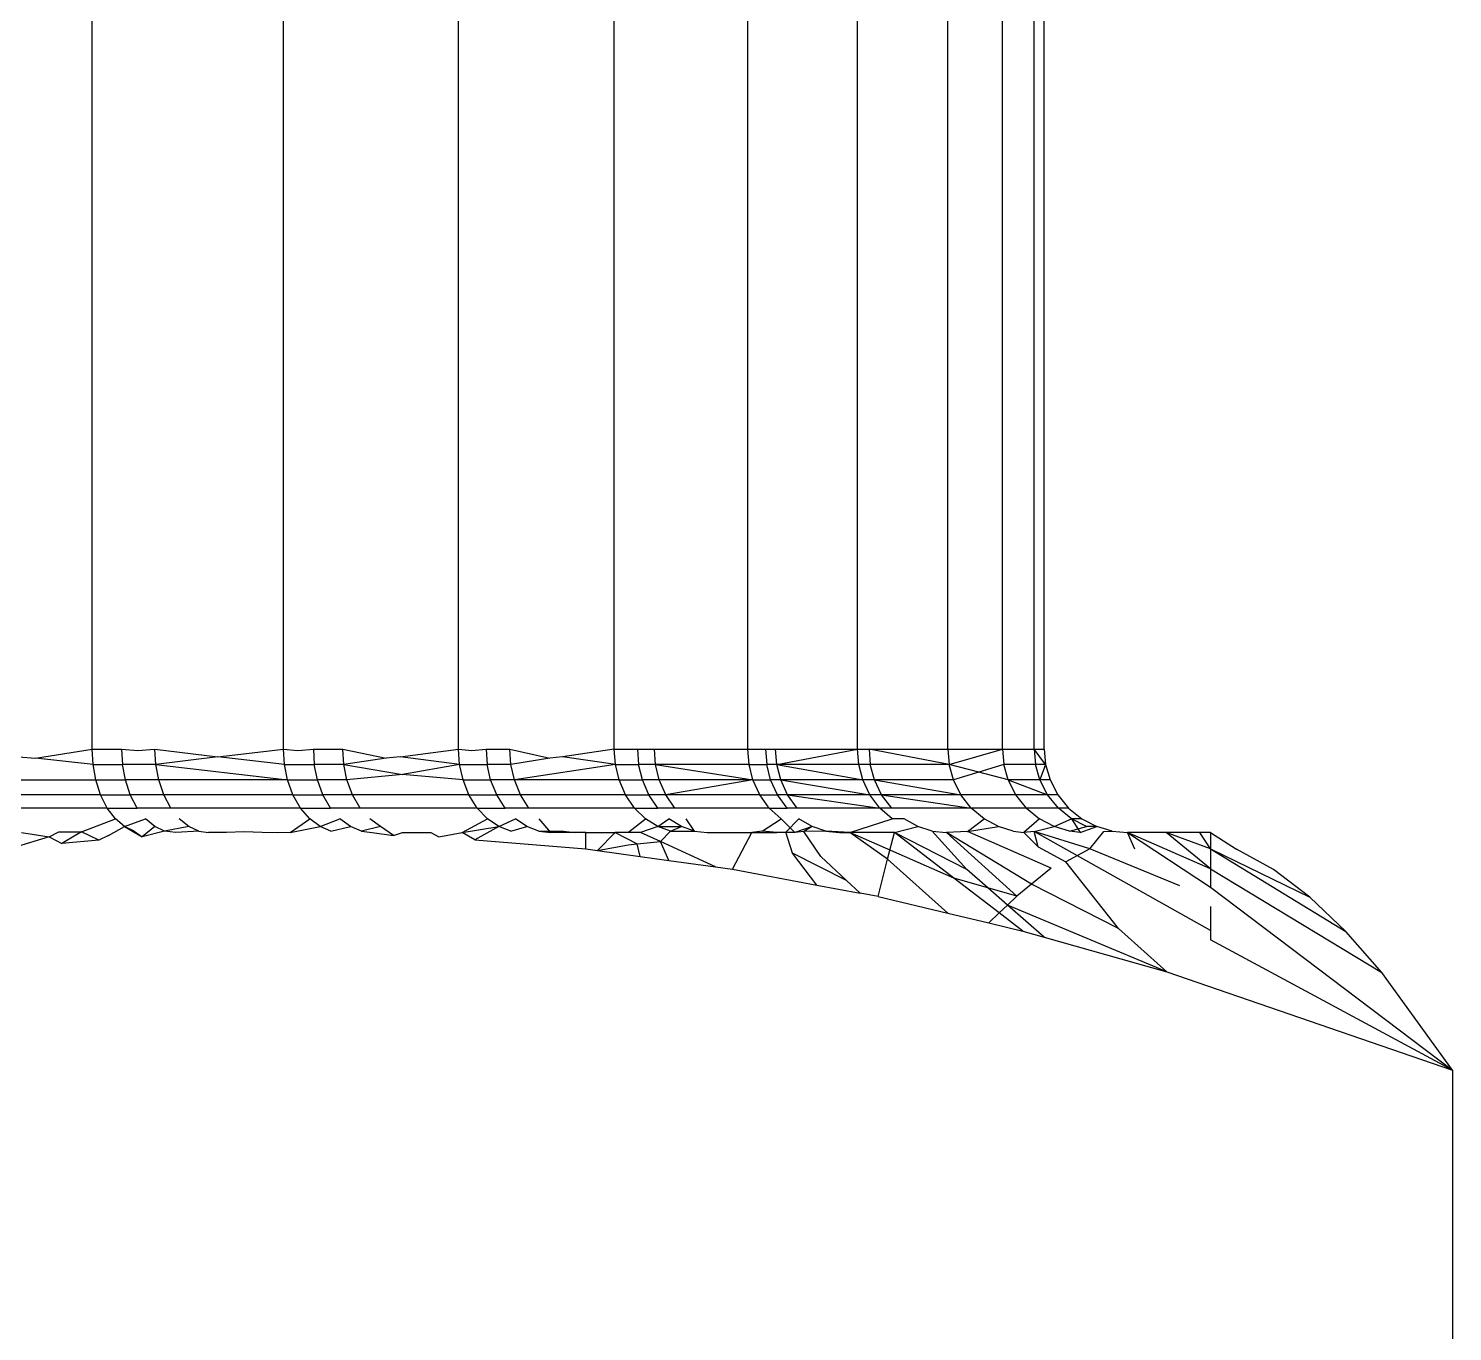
# Model space of a CAD drawing. Header units: millimetres. Extents: x 153 to 4750, y 92 to 3343.
# Drawn here: x 2145.328 to 2149.608, y 1085.116 to 1089.032 of the extents above; entities that cross this region are included whole.
import ezdxf

# ---------------------------------------------------------------- set-up
doc = ezdxf.new("R2010")
doc.units = ezdxf.units.MM

msp = doc.modelspace()

# ---------------------------------------------------------------- linework, layer by layer
for p, q in [((2145.5197, 1086.8656), (2145.5197, 1089.1156)), ((2146.0947, 1086.8656), (2146.0947, 1089.1156)), ((2146.621, 1086.8656), (2146.621, 1089.1156)), ((2147.0889, 1086.8656), (2147.0889, 1089.1156)), ((2147.4904, 1086.8656), (2147.4904, 1089.1156)), ((2147.8196, 1086.8656), (2147.8196, 1089.1156)), ((2148.0917, 1086.8656), (2148.0917, 1089.1156)), ((2148.256, 1086.8656), (2148.256, 1089.1156)), ((2148.3508, 1086.8656), (2148.3508, 1089.1156)), ((2148.3812, 1086.8656), (2148.3812, 1089.1156)), ((2145.3497, 1086.8391), (2145.5197, 1086.8656)), ((2145.5223, 1086.8201), (2145.5197, 1086.8656)), ((2145.5197, 1086.8656), (2145.6084, 1086.8656)), ((2145.6084, 1086.8656), (2145.611, 1086.8201)), ((2145.6084, 1086.8656), (2145.657, 1086.8618)), ((2145.657, 1086.8618), (2145.7086, 1086.8656)), ((2145.7114, 1086.8201), (2145.7086, 1086.8656)), ((2145.7086, 1086.8656), (2145.8978, 1086.8429)), ((2145.8978, 1086.8429), (2146.0947, 1086.8656)), ((2146.0976, 1086.8201), (2146.0947, 1086.8656)), ((2146.0947, 1086.8656), (2146.1378, 1086.8619)), ((2146.1378, 1086.8619), (2146.1845, 1086.8656)), ((2146.1845, 1086.8656), (2146.1874, 1086.8201)), ((2146.1845, 1086.8656), (2146.2727, 1086.8656)), ((2146.2758, 1086.8201), (2146.2727, 1086.8656)), ((2146.2727, 1086.8656), (2146.4031, 1086.8391)), ((2146.4457, 1086.8428), (2146.621, 1086.8656)), ((2146.6242, 1086.8201), (2146.621, 1086.8656)), ((2146.621, 1086.8656), (2146.6606, 1086.8618)), ((2146.6606, 1086.8618), (2146.7039, 1086.8656)), ((2146.7039, 1086.8656), (2146.7071, 1086.8201)), ((2146.7039, 1086.8656), (2146.7748, 1086.8656)), ((2146.7781, 1086.8201), (2146.7748, 1086.8656)), ((2146.7748, 1086.8656), (2146.8956, 1086.8391)), ((2147.0889, 1086.8656), (2146.9329, 1086.8429)), ((2147.0924, 1086.8201), (2147.0889, 1086.8656)), ((2147.0889, 1086.8656), (2147.1587, 1086.8656)), ((2147.1587, 1086.8656), (2147.1622, 1086.8201)), ((2147.1587, 1086.8656), (2147.2094, 1086.8656)), ((2147.2129, 1086.8201), (2147.2094, 1086.8656)), ((2147.2094, 1086.8656), (2147.4904, 1086.8656)), ((2147.494, 1086.8201), (2147.4904, 1086.8656)), ((2147.4904, 1086.8656), (2147.5433, 1086.8656)), ((2147.5433, 1086.8656), (2147.547, 1086.8201)), ((2147.5433, 1086.8656), (2147.5736, 1086.8656)), ((2147.5773, 1086.8201), (2147.5736, 1086.8656)), ((2147.5736, 1086.8656), (2147.8196, 1086.8656)), ((2147.5773, 1086.8201), (2147.8196, 1086.8656)), ((2147.8235, 1086.8201), (2147.8196, 1086.8656)), ((2147.8196, 1086.8656), (2147.8546, 1086.8656)), ((2147.8546, 1086.8656), (2147.8585, 1086.8201)), ((2147.8546, 1086.8656), (2148.0917, 1086.8656)), ((2148.0957, 1086.8201), (2147.8546, 1086.8656)), ((2148.0917, 1086.8656), (2148.0957, 1086.8201)), ((2148.0917, 1086.8656), (2148.256, 1086.8656)), ((2148.0957, 1086.8201), (2148.256, 1086.8656)), ((2148.256, 1086.8656), (2148.2601, 1086.8201)), ((2148.256, 1086.8656), (2148.3508, 1086.8656)), ((2148.3508, 1086.8656), (2148.3812, 1086.8656)), ((2148.3508, 1086.8656), (2148.355, 1086.8201)), ((2148.3854, 1086.8201), (2148.3508, 1086.8656)), ((2148.3812, 1086.8656), (2148.3854, 1086.8201)), ((2145.2981, 1086.8428), (2145.3497, 1086.8391)), ((2145.5223, 1086.8201), (2145.3497, 1086.8391)), ((2145.5305, 1086.7736), (2145.5223, 1086.8201)), ((2145.5223, 1086.8201), (2145.611, 1086.8201)), ((2145.6195, 1086.7736), (2145.611, 1086.8201)), ((2145.7114, 1086.8201), (2145.611, 1086.8201)), ((2145.8978, 1086.8429), (2145.7114, 1086.8201)), ((2145.72, 1086.7736), (2145.7114, 1086.8201)), ((2145.7114, 1086.8201), (2146.1069, 1086.7736)), ((2146.0976, 1086.8201), (2145.8978, 1086.8429)), ((2146.1069, 1086.7736), (2146.0976, 1086.8201)), ((2146.0976, 1086.8201), (2146.1874, 1086.8201)), ((2146.1969, 1086.7736), (2146.1874, 1086.8201)), ((2146.2758, 1086.8201), (2146.1874, 1086.8201)), ((2146.4031, 1086.8391), (2146.2758, 1086.8201)), ((2146.2854, 1086.7736), (2146.2758, 1086.8201)), ((2146.2758, 1086.8201), (2146.4524, 1086.7894)), ((2146.4457, 1086.8428), (2146.4031, 1086.8391)), ((2146.6242, 1086.8201), (2146.4457, 1086.8428)), ((2146.6242, 1086.8201), (2146.4524, 1086.7894)), ((2146.6344, 1086.7736), (2146.6242, 1086.8201)), ((2146.6242, 1086.8201), (2146.7071, 1086.8201)), ((2146.7174, 1086.7736), (2146.7071, 1086.8201)), ((2146.7781, 1086.8201), (2146.7071, 1086.8201)), ((2146.8956, 1086.8391), (2146.7781, 1086.8201)), ((2146.7886, 1086.7736), (2146.7781, 1086.8201)), ((2147.0924, 1086.8201), (2146.7886, 1086.7736)), ((2146.9329, 1086.8429), (2146.8956, 1086.8391)), ((2147.0924, 1086.8201), (2146.9329, 1086.8429)), ((2147.1034, 1086.7736), (2147.0924, 1086.8201)), ((2147.0924, 1086.8201), (2147.1622, 1086.8201)), ((2147.1734, 1086.7736), (2147.1622, 1086.8201)), ((2147.2129, 1086.8201), (2147.1622, 1086.8201)), ((2147.2242, 1086.7736), (2147.2129, 1086.8201)), ((2147.494, 1086.8201), (2147.2129, 1086.8201)), ((2147.2129, 1086.8201), (2147.5059, 1086.7736)), ((2147.5059, 1086.7736), (2147.494, 1086.8201)), ((2147.494, 1086.8201), (2147.547, 1086.8201)), ((2147.5589, 1086.7736), (2147.547, 1086.8201)), ((2147.5773, 1086.8201), (2147.547, 1086.8201)), ((2147.5893, 1086.7736), (2147.5773, 1086.8201)), ((2147.8235, 1086.8201), (2147.5773, 1086.8201)), ((2147.5773, 1086.8201), (2147.8358, 1086.7736)), ((2147.8358, 1086.7736), (2147.8235, 1086.8201)), ((2147.8585, 1086.8201), (2147.8235, 1086.8201)), ((2148.0957, 1086.8201), (2147.8585, 1086.8201)), ((2147.8709, 1086.7736), (2147.8585, 1086.8201)), ((2148.1086, 1086.7736), (2148.0957, 1086.8201)), ((2148.1844, 1086.7969), (2148.0957, 1086.8201)), ((2148.2601, 1086.8201), (2148.1844, 1086.7969)), ((2148.355, 1086.8201), (2148.2601, 1086.8201)), ((2148.2732, 1086.7736), (2148.2601, 1086.8201)), ((2148.3854, 1086.8201), (2148.355, 1086.8201)), ((2148.3683, 1086.7736), (2148.355, 1086.8201)), ((2148.3854, 1086.8201), (2148.3683, 1086.7736)), ((2148.3854, 1086.8201), (2148.3987, 1086.7736)), ((2145.0999, 1086.7736), (2145.5305, 1086.7736)), ((2145.5449, 1086.7288), (2145.5305, 1086.7736)), ((2145.5305, 1086.7736), (2145.6195, 1086.7736)), ((2145.6341, 1086.7288), (2145.6195, 1086.7736)), ((2145.72, 1086.7736), (2145.6195, 1086.7736)), ((2145.7349, 1086.7288), (2145.72, 1086.7736)), ((2146.1069, 1086.7736), (2145.72, 1086.7736)), ((2146.1231, 1086.7288), (2146.1069, 1086.7736)), ((2146.1069, 1086.7736), (2146.1969, 1086.7736)), ((2146.2133, 1086.7288), (2146.1969, 1086.7736)), ((2146.2854, 1086.7736), (2146.1969, 1086.7736)), ((2146.4524, 1086.7894), (2146.2854, 1086.7736)), ((2146.302, 1086.7288), (2146.2854, 1086.7736)), ((2146.6344, 1086.7736), (2146.4524, 1086.7894)), ((2146.6522, 1086.7288), (2146.6344, 1086.7736)), ((2146.6344, 1086.7736), (2146.7174, 1086.7736)), ((2146.7355, 1086.7288), (2146.7174, 1086.7736)), ((2146.7886, 1086.7736), (2146.7174, 1086.7736)), ((2146.8068, 1086.7288), (2146.7886, 1086.7736)), ((2147.1034, 1086.7736), (2146.7886, 1086.7736)), ((2147.1226, 1086.7288), (2147.1034, 1086.7736)), ((2147.1034, 1086.7736), (2147.1734, 1086.7736)), ((2147.1928, 1086.7288), (2147.1734, 1086.7736)), ((2147.2242, 1086.7736), (2147.1734, 1086.7736)), ((2147.2438, 1086.7288), (2147.2242, 1086.7736)), ((2147.5059, 1086.7736), (2147.2242, 1086.7736)), ((2147.5059, 1086.7736), (2147.2438, 1086.7288)), ((2147.5263, 1086.7288), (2147.5059, 1086.7736)), ((2147.5059, 1086.7736), (2147.5589, 1086.7736)), ((2147.5795, 1086.7288), (2147.5589, 1086.7736)), ((2147.5893, 1086.7736), (2147.5589, 1086.7736)), ((2147.6099, 1086.7288), (2147.5893, 1086.7736)), ((2147.8358, 1086.7736), (2147.5893, 1086.7736)), ((2147.5893, 1086.7736), (2147.8574, 1086.7288)), ((2147.8574, 1086.7288), (2147.8358, 1086.7736)), ((2147.8709, 1086.7736), (2147.8358, 1086.7736)), ((2148.1086, 1086.7736), (2147.8709, 1086.7736)), ((2147.8925, 1086.7288), (2147.8709, 1086.7736)), ((2147.8709, 1086.7736), (2148.1309, 1086.7288)), ((2148.1844, 1086.7969), (2148.1086, 1086.7736)), ((2148.1309, 1086.7288), (2148.1086, 1086.7736)), ((2148.2732, 1086.7736), (2148.1844, 1086.7969)), ((2148.3683, 1086.7736), (2148.2732, 1086.7736)), ((2148.296, 1086.7288), (2148.2732, 1086.7736)), ((2148.2732, 1086.7736), (2148.3914, 1086.7288)), ((2148.3987, 1086.7736), (2148.3683, 1086.7736)), ((2148.3914, 1086.7288), (2148.3683, 1086.7736)), ((2148.3987, 1086.7736), (2148.4219, 1086.7288)), ((2145.5449, 1086.7288), (2145.1129, 1086.7288)), ((2145.565, 1086.6888), (2145.5449, 1086.7288)), ((2145.5449, 1086.7288), (2145.6341, 1086.7288)), ((2145.6546, 1086.6888), (2145.6341, 1086.7288)), ((2145.7349, 1086.7288), (2145.6341, 1086.7288)), ((2145.7558, 1086.6888), (2145.7349, 1086.7288)), ((2146.1231, 1086.7288), (2145.7349, 1086.7288)), ((2146.1456, 1086.6888), (2146.1231, 1086.7288)), ((2146.1231, 1086.7288), (2146.2133, 1086.7288)), ((2146.2363, 1086.6888), (2146.2133, 1086.7288)), ((2146.302, 1086.7288), (2146.2133, 1086.7288)), ((2146.3254, 1086.6888), (2146.302, 1086.7288)), ((2146.6522, 1086.7288), (2146.302, 1086.7288)), ((2146.6771, 1086.6888), (2146.6522, 1086.7288)), ((2146.6522, 1086.7288), (2146.7355, 1086.7288)), ((2146.7607, 1086.6888), (2146.7355, 1086.7288)), ((2146.8068, 1086.7288), (2146.7355, 1086.7288)), ((2146.8323, 1086.6888), (2146.8068, 1086.7288)), ((2147.1226, 1086.7288), (2146.8068, 1086.7288)), ((2147.1495, 1086.6888), (2147.1226, 1086.7288)), ((2147.1226, 1086.7288), (2147.1928, 1086.7288)), ((2147.2199, 1086.6888), (2147.1928, 1086.7288)), ((2147.2438, 1086.7288), (2147.1928, 1086.7288)), ((2147.2712, 1086.6888), (2147.2438, 1086.7288)), ((2147.5263, 1086.7288), (2147.2438, 1086.7288)), ((2147.5549, 1086.6888), (2147.5263, 1086.7288)), ((2147.5263, 1086.7288), (2147.5795, 1086.7288)), ((2147.6083, 1086.6888), (2147.5795, 1086.7288)), ((2147.6099, 1086.7288), (2147.5795, 1086.7288)), ((2147.6389, 1086.6888), (2147.6099, 1086.7288)), ((2147.8574, 1086.7288), (2147.6099, 1086.7288)), ((2147.6099, 1086.7288), (2147.8873, 1086.6888)), ((2147.8873, 1086.6888), (2147.8574, 1086.7288)), ((2147.8925, 1086.7288), (2147.8574, 1086.7288)), ((2148.1309, 1086.7288), (2147.8925, 1086.7288)), ((2147.9227, 1086.6888), (2147.8925, 1086.7288)), ((2147.8925, 1086.7288), (2148.1621, 1086.6888)), ((2148.296, 1086.7288), (2148.1309, 1086.7288)), ((2148.1621, 1086.6888), (2148.1309, 1086.7288)), ((2148.3914, 1086.7288), (2148.296, 1086.7288)), ((2148.328, 1086.6888), (2148.296, 1086.7288)), ((2148.4219, 1086.7288), (2148.3914, 1086.7288)), ((2148.4238, 1086.6888), (2148.3914, 1086.7288)), ((2148.4219, 1086.7288), (2148.4544, 1086.6888)), ((2145.565, 1086.6888), (2145.1312, 1086.6888)), ((2145.5897, 1086.6564), (2145.565, 1086.6888)), ((2145.565, 1086.6888), (2145.6546, 1086.6888)), ((2145.7558, 1086.6888), (2145.6546, 1086.6888)), ((2146.1456, 1086.6888), (2145.7558, 1086.6888)), ((2146.1735, 1086.6564), (2146.1456, 1086.6888)), ((2146.1456, 1086.6888), (2146.2363, 1086.6888)), ((2146.3254, 1086.6888), (2146.2363, 1086.6888)), ((2146.6771, 1086.6888), (2146.3254, 1086.6888)), ((2146.7077, 1086.6564), (2146.6771, 1086.6888)), ((2146.6771, 1086.6888), (2146.7607, 1086.6888)), ((2146.8323, 1086.6888), (2146.7607, 1086.6888)), ((2147.1495, 1086.6888), (2146.8323, 1086.6888)), ((2147.1826, 1086.6564), (2147.1495, 1086.6888)), ((2147.1495, 1086.6888), (2147.2199, 1086.6888)), ((2147.2712, 1086.6888), (2147.2199, 1086.6888)), ((2147.5549, 1086.6888), (2147.2712, 1086.6888)), ((2147.5902, 1086.6564), (2147.5549, 1086.6888)), ((2147.5549, 1086.6888), (2147.6083, 1086.6888)), ((2147.6389, 1086.6888), (2147.6083, 1086.6888)), ((2147.8873, 1086.6888), (2147.6389, 1086.6888)), ((2147.9243, 1086.6564), (2147.8873, 1086.6888)), ((2147.9227, 1086.6888), (2147.8873, 1086.6888)), ((2148.1621, 1086.6888), (2147.9227, 1086.6888)), ((2148.328, 1086.6888), (2148.1621, 1086.6888)), ((2148.2005, 1086.6564), (2148.1621, 1086.6888)), ((2148.4238, 1086.6888), (2148.328, 1086.6888)), ((2148.328, 1086.6888), (2148.3673, 1086.6564)), ((2148.4544, 1086.6888), (2148.4238, 1086.6888)), ((2148.4636, 1086.6564), (2148.4238, 1086.6888)), ((2148.4544, 1086.6888), (2148.4944, 1086.6564)), ((2145.4879, 1086.6174), (2145.5897, 1086.6564)), ((2145.6174, 1086.6331), (2145.5897, 1086.6564)), ((2145.6174, 1086.6331), (2145.6798, 1086.6564)), ((2145.708, 1086.6331), (2145.6798, 1086.6564)), ((2145.8103, 1086.6331), (2145.7815, 1086.6564)), ((2146.1152, 1086.6156), (2146.1735, 1086.6564)), ((2146.2046, 1086.6331), (2146.1735, 1086.6564)), ((2146.2046, 1086.6331), (2146.2646, 1086.6564)), ((2146.2962, 1086.6331), (2146.2646, 1086.6564)), ((2146.3863, 1086.6331), (2146.3541, 1086.6564)), ((2146.6322, 1086.6156), (2146.7077, 1086.6564)), ((2146.7419, 1086.6331), (2146.7077, 1086.6564)), ((2146.7419, 1086.6331), (2146.7918, 1086.6564)), ((2146.8265, 1086.6331), (2146.7918, 1086.6564)), ((2146.898, 1086.6156), (2146.8637, 1086.6564)), ((2147.1328, 1086.6179), (2147.1826, 1086.6564)), ((2147.2197, 1086.6331), (2147.1826, 1086.6564)), ((2147.2197, 1086.6331), (2147.2534, 1086.6564)), ((2147.2909, 1086.6331), (2147.2534, 1086.6564)), ((2147.3299, 1086.6198), (2147.3049, 1086.6564)), ((2147.5333, 1086.6198), (2147.5902, 1086.6564)), ((2147.6313, 1086.6156), (2147.5902, 1086.6564)), ((2147.6046, 1086.6167), (2147.6439, 1086.6564)), ((2147.6836, 1086.6331), (2147.6439, 1086.6564)), ((2147.7967, 1086.6156), (2147.9243, 1086.6564)), ((2147.9598, 1086.6564), (2147.9243, 1086.6564)), ((2148.0015, 1086.6331), (2147.9598, 1086.6564)), ((2148.1506, 1086.6182), (2148.2005, 1086.6564)), ((2148.2436, 1086.6331), (2148.2005, 1086.6564)), ((2148.3673, 1086.6564), (2148.3195, 1086.6156)), ((2148.4113, 1086.6331), (2148.3673, 1086.6564)), ((2148.4113, 1086.6331), (2148.4636, 1086.6564)), ((2148.5082, 1086.6331), (2148.4636, 1086.6564)), ((2148.4944, 1086.6564), (2148.4636, 1086.6564)), ((2148.4636, 1086.6564), (2148.4891, 1086.6156)), ((2148.4944, 1086.6564), (2148.5392, 1086.6331)), ((2145.3908, 1086.603), (2145.2855, 1086.5708)), ((2145.307, 1086.6156), (2145.3908, 1086.603)), ((2145.3908, 1086.603), (2145.4193, 1086.6178)), ((2145.3908, 1086.603), (2145.4282, 1086.5828)), ((2145.4193, 1086.6178), (2145.4879, 1086.6174)), ((2145.4879, 1086.6174), (2145.4282, 1086.5828)), ((2145.5399, 1086.5921), (2145.4282, 1086.5828)), ((2145.5399, 1086.5921), (2145.4879, 1086.6174)), ((2145.569, 1086.6065), (2145.5399, 1086.5921)), ((2145.569, 1086.6065), (2145.6174, 1086.6331)), ((2145.6462, 1086.6198), (2145.6174, 1086.6331)), ((2145.6174, 1086.6331), (2145.6702, 1086.603)), ((2145.6462, 1086.6198), (2145.6702, 1086.603)), ((2145.708, 1086.6331), (2145.6702, 1086.603)), ((2145.7373, 1086.6198), (2145.6702, 1086.603)), ((2145.7373, 1086.6198), (2145.708, 1086.6331)), ((2145.8103, 1086.6331), (2145.7373, 1086.6198)), ((2145.7715, 1086.6156), (2145.7373, 1086.6198)), ((2145.8403, 1086.6198), (2145.7715, 1086.6156)), ((2145.8403, 1086.6198), (2145.8103, 1086.6331)), ((2145.8403, 1086.6198), (2145.8696, 1086.6156)), ((2145.9236, 1086.6156), (2145.8696, 1086.6156)), ((2145.9764, 1086.6171), (2145.9236, 1086.6156)), ((2146.0305, 1086.6156), (2145.9764, 1086.6171)), ((2146.0777, 1086.6145), (2146.0305, 1086.6156)), ((2146.1152, 1086.6156), (2146.0777, 1086.6145)), ((2146.1152, 1086.6156), (2146.2046, 1086.6331)), ((2146.237, 1086.6198), (2146.2046, 1086.6331)), ((2146.237, 1086.6198), (2146.2962, 1086.6331)), ((2146.3291, 1086.6198), (2146.2962, 1086.6331)), ((2146.3863, 1086.6331), (2146.3291, 1086.6198)), ((2146.3291, 1086.6198), (2146.3612, 1086.6156)), ((2146.3612, 1086.6156), (2146.4254, 1086.6069)), ((2146.4254, 1086.6069), (2146.3863, 1086.6331)), ((2146.4254, 1086.6069), (2146.4525, 1086.6156)), ((2146.4525, 1086.6156), (2146.5381, 1086.6156)), ((2146.5381, 1086.6156), (2146.562, 1086.6029)), ((2146.562, 1086.6029), (2146.6322, 1086.6156)), ((2146.6322, 1086.6156), (2146.7419, 1086.6331)), ((2146.6697, 1086.5939), (2146.6322, 1086.6156)), ((2146.7419, 1086.6331), (2146.6697, 1086.5939)), ((2146.6697, 1086.5939), (2147.0039, 1086.566)), ((2146.7776, 1086.6198), (2146.7419, 1086.6331)), ((2146.7776, 1086.6198), (2146.8265, 1086.6331)), ((2146.8626, 1086.6198), (2146.8265, 1086.6331)), ((2146.8626, 1086.6198), (2146.898, 1086.6156)), ((2146.8626, 1086.6198), (2146.9355, 1086.6198)), ((2146.9355, 1086.6198), (2146.898, 1086.6156)), ((2146.9713, 1086.6156), (2146.898, 1086.6156)), ((2146.9355, 1086.6198), (2146.9713, 1086.6156)), ((2147.0037, 1086.6156), (2146.9713, 1086.6156)), ((2147.0039, 1086.566), (2147.0037, 1086.6156)), ((2147.0037, 1086.6156), (2147.0921, 1086.6156)), ((2147.0921, 1086.6156), (2147.0383, 1086.5613)), ((2147.0921, 1086.6156), (2147.1328, 1086.6179)), ((2147.1677, 1086.6156), (2147.0921, 1086.6156)), ((2147.0921, 1086.6156), (2147.1579, 1086.5813)), ((2147.2197, 1086.6331), (2147.1677, 1086.6156)), ((2147.2275, 1086.5882), (2147.1677, 1086.6156)), ((2147.2582, 1086.6198), (2147.2197, 1086.6331)), ((2147.2197, 1086.6331), (2147.2909, 1086.6331)), ((2147.2275, 1086.5882), (2147.2582, 1086.6198)), ((2147.2582, 1086.6198), (2147.2909, 1086.6331)), ((2147.2582, 1086.6198), (2147.3299, 1086.6198)), ((2147.3299, 1086.6198), (2147.2909, 1086.6331)), ((2147.3299, 1086.6198), (2147.3679, 1086.6156)), ((2147.3679, 1086.6156), (2147.5027, 1086.6156)), ((2147.4443, 1086.5054), (2147.5027, 1086.6156)), ((2147.5333, 1086.6198), (2147.5027, 1086.6156)), ((2147.5027, 1086.6156), (2147.5771, 1086.6156)), ((2147.5771, 1086.6156), (2147.5333, 1086.6198)), ((2147.6046, 1086.6167), (2147.5771, 1086.6156)), ((2147.6313, 1086.6156), (2147.5771, 1086.6156)), ((2147.6242, 1086.5538), (2147.6046, 1086.6167)), ((2147.6313, 1086.6156), (2147.6046, 1086.6167)), ((2147.6836, 1086.6331), (2147.6313, 1086.6156)), ((2147.6584, 1086.619), (2147.6313, 1086.6156)), ((2147.6836, 1086.6331), (2147.6584, 1086.619)), ((2147.725, 1086.6198), (2147.6584, 1086.619)), ((2147.7094, 1086.5431), (2147.6584, 1086.619)), ((2147.725, 1086.6198), (2147.6836, 1086.6331)), ((2147.725, 1086.6198), (2147.7654, 1086.6156)), ((2147.7967, 1086.6156), (2147.725, 1086.6198)), ((2147.7654, 1086.6156), (2147.7967, 1086.6156)), ((2147.931, 1086.6156), (2147.7967, 1086.6156)), ((2148.1094, 1086.4786), (2147.7967, 1086.6156)), ((2147.9106, 1086.5356), (2147.7967, 1086.6156)), ((2147.9106, 1086.5356), (2147.931, 1086.6156)), ((2147.931, 1086.6156), (2148.0015, 1086.6331)), ((2148.1094, 1086.4786), (2147.931, 1086.6156)), ((2148.1489, 1086.5041), (2147.931, 1086.6156)), ((2148.0447, 1086.6198), (2148.0015, 1086.6331)), ((2148.0447, 1086.6198), (2148.0871, 1086.6156)), ((2148.1489, 1086.5041), (2148.0447, 1086.6198)), ((2148.1506, 1086.6182), (2148.0871, 1086.6156)), ((2148.2993, 1086.4242), (2148.0871, 1086.6156)), ((2148.3427, 1086.4598), (2148.0871, 1086.6156)), ((2148.1506, 1086.6182), (2148.2436, 1086.6331)), ((2148.4018, 1086.5084), (2148.1506, 1086.6182)), ((2148.2883, 1086.6198), (2148.2436, 1086.6331)), ((2148.2883, 1086.6198), (2148.3195, 1086.6156)), ((2148.3505, 1086.6185), (2148.3195, 1086.6156)), ((2148.3626, 1086.5723), (2148.3195, 1086.6156)), ((2148.3505, 1086.6185), (2148.4113, 1086.6331)), ((2148.8812, 1086.3205), (2148.3505, 1086.6185)), ((2148.5179, 1086.5665), (2148.3505, 1086.6185)), ((2148.3626, 1086.5723), (2148.3505, 1086.6185)), ((2148.4571, 1086.6198), (2148.4113, 1086.6331)), ((2148.4571, 1086.6198), (2148.5082, 1086.6331)), ((2148.4891, 1086.6156), (2148.4571, 1086.6198)), ((2148.4891, 1086.6156), (2148.5392, 1086.6331)), ((2148.5392, 1086.6331), (2148.5082, 1086.6331)), ((2148.5179, 1086.5665), (2148.5603, 1086.6187)), ((2148.5857, 1086.6198), (2148.5392, 1086.6331)), ((2148.5603, 1086.6187), (2148.5857, 1086.6198)), ((2148.5857, 1086.6198), (2148.6312, 1086.6156)), ((2148.7476, 1086.6156), (2148.6312, 1086.6156)), ((2148.8812, 1086.5065), (2148.6312, 1086.6156)), ((2148.6537, 1086.5652), (2148.6312, 1086.6156)), ((2148.6312, 1086.6156), (2148.8812, 1086.4517)), ((2148.8488, 1086.6156), (2148.7476, 1086.6156)), ((2148.8812, 1086.5665), (2148.7476, 1086.6156)), ((2148.8812, 1086.5065), (2148.7476, 1086.6156)), ((2148.8812, 1086.6156), (2148.8488, 1086.6156)), ((2148.8812, 1086.5665), (2148.8488, 1086.6156)), ((2148.8812, 1086.6156), (2148.8812, 1086.5665)), ((2148.8812, 1086.6156), (2148.9595, 1086.5654)), ((2147.0039, 1086.566), (2147.0383, 1086.5613)), ((2147.0383, 1086.5613), (2147.1306, 1086.5786)), ((2147.0383, 1086.5613), (2147.167, 1086.5436)), ((2147.1306, 1086.5786), (2147.1579, 1086.5813)), ((2147.1579, 1086.5813), (2147.2275, 1086.5882)), ((2147.167, 1086.5436), (2147.1579, 1086.5813)), ((2147.393, 1086.5125), (2147.2275, 1086.5882)), ((2147.2532, 1086.5317), (2147.2275, 1086.5882)), ((2147.6975, 1086.4576), (2147.6242, 1086.5538)), ((2147.7873, 1086.4708), (2147.6242, 1086.5538)), ((2148.3626, 1086.5723), (2148.4462, 1086.5272)), ((2148.5179, 1086.5665), (2148.4462, 1086.5272)), ((2148.7891, 1086.4556), (2148.5179, 1086.5665)), ((2148.8812, 1086.5665), (2148.8812, 1086.5065)), ((2148.8812, 1086.5665), (2149.1796, 1086.4214)), ((2148.8812, 1086.5665), (2149.2881, 1086.3176)), ((2149.07, 1086.5045), (2148.9595, 1086.5654)), ((2147.167, 1086.5436), (2147.2532, 1086.5317)), ((2147.2532, 1086.5317), (2147.393, 1086.5125)), ((2147.393, 1086.5125), (2147.4443, 1086.5054)), ((2147.7873, 1086.4708), (2147.7094, 1086.5431)), ((2147.8818, 1086.4227), (2147.9106, 1086.5356)), ((2148.091, 1086.373), (2147.9106, 1086.5356)), ((2148.4018, 1086.5084), (2148.3427, 1086.4598)), ((2148.6042, 1086.327), (2148.4462, 1086.5272)), ((2148.8812, 1086.5065), (2148.8812, 1086.4517)), ((2148.8812, 1086.5065), (2149.3957, 1086.1951)), ((2147.4443, 1086.5054), (2147.6975, 1086.4576)), ((2147.8282, 1086.4328), (2147.7873, 1086.4708)), ((2148.2462, 1086.3736), (2148.1094, 1086.4786)), ((2148.2115, 1086.4493), (2148.1094, 1086.4786)), ((2148.2115, 1086.4493), (2148.1489, 1086.5041)), ((2149.1796, 1086.4214), (2149.07, 1086.5045)), ((2147.6975, 1086.4576), (2147.8282, 1086.4328)), ((2147.8818, 1086.4227), (2147.8282, 1086.4328)), ((2147.8818, 1086.4227), (2148.091, 1086.373)), ((2148.271, 1086.3972), (2148.2115, 1086.4493)), ((2148.2993, 1086.4242), (2148.2115, 1086.4493)), ((2148.2993, 1086.4242), (2148.271, 1086.3972)), ((2148.3427, 1086.4598), (2148.2993, 1086.4242)), ((2148.6042, 1086.327), (2148.3427, 1086.4598)), ((2148.8812, 1086.4517), (2149.6083, 1085.9011)), ((2149.2881, 1086.3176), (2149.1796, 1086.4214)), ((2148.271, 1086.3972), (2148.2462, 1086.3736)), ((2148.3807, 1086.3012), (2148.271, 1086.3972)), ((2148.7495, 1086.1968), (2148.271, 1086.3972)), ((2148.8812, 1086.3932), (2148.8812, 1086.3205)), ((2148.091, 1086.373), (2148.2147, 1086.3436)), ((2148.2462, 1086.3736), (2148.2147, 1086.3436)), ((2148.2147, 1086.3436), (2148.3169, 1086.3193)), ((2148.3169, 1086.3193), (2148.2462, 1086.3736)), ((2148.3169, 1086.3193), (2148.3807, 1086.3012)), ((2148.3807, 1086.3012), (2148.7495, 1086.1968)), ((2148.7495, 1086.1968), (2148.6042, 1086.327)), ((2148.8812, 1086.3205), (2148.8812, 1086.2928)), ((2149.6083, 1085.9011), (2148.8812, 1086.2928)), ((2149.3957, 1086.1951), (2149.2881, 1086.3176)), ((2148.7495, 1086.1968), (2149.6083, 1085.9011)), ((2149.6083, 1085.9011), (2149.3957, 1086.1951)), ((2149.6083, 1085.9011), (2149.6083, 1079.3301))]:
    msp.add_line(p, q)

doc.saveas('drawing.dxf')
